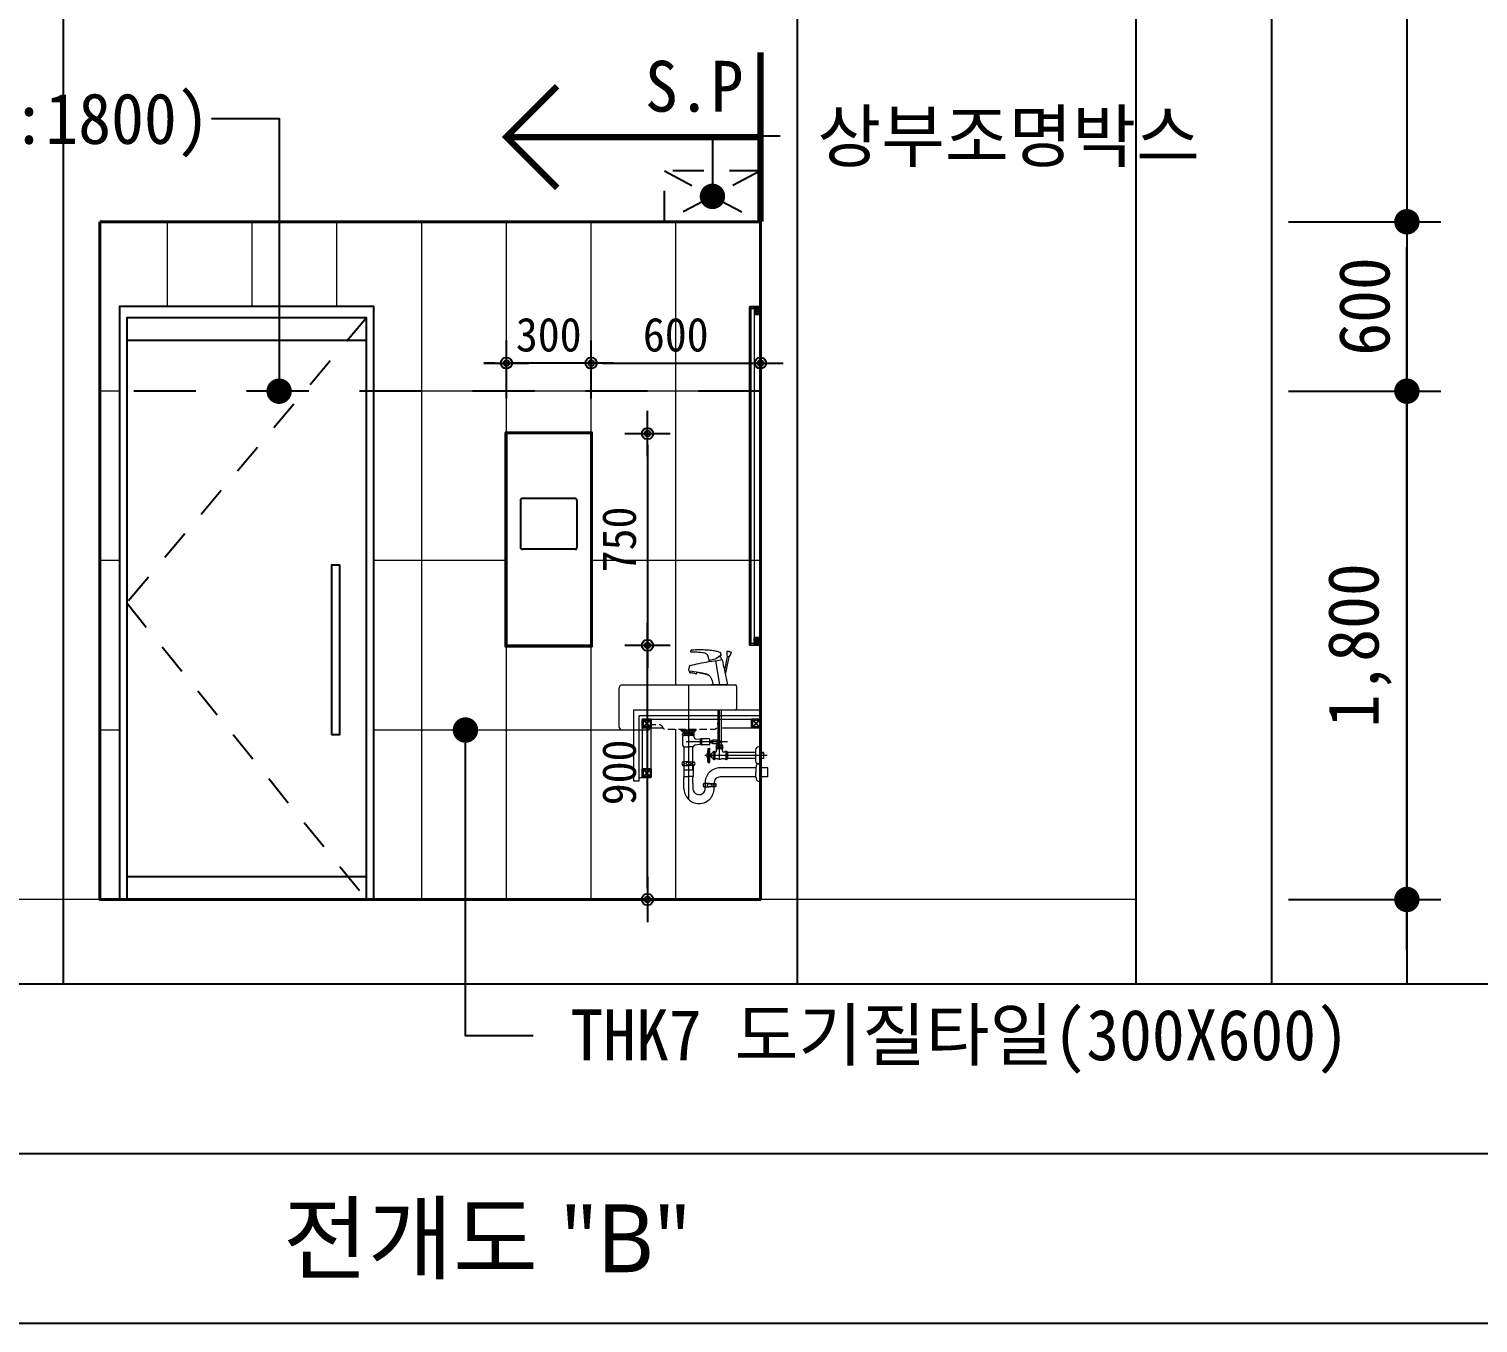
# Model space of a CAD drawing. Header units: millimetres. Extents: x -423835 to -174325, y -1379898 to -1311126.
# Drawn here: x -386566 to -381433, y -1319409 to -1314826 of the extents above; entities that cross this region are included whole.
import ezdxf
from ezdxf.enums import TextEntityAlignment as Align

# ---------------------------------------------------------------- set-up
doc = ezdxf.new("R2010")
doc.units = ezdxf.units.MM
doc.header["$LTSCALE"] = 100
doc.header["$MEASUREMENT"] = 0
doc.header["$PDSIZE"] = -10
for name, pattern in [('CEN', [62, 60, -1, 0, -1]), ('HID', [2, 1.1, -0.9]), ('HIDDEN', [0.375, 0.25, -0.125])]:
    doc.linetypes.add(name, pattern=pattern)
doc.layers.get('0').update_dxf_attribs({"linetype": 'CONTINUOUS'})
doc.layers.get('Defpoints').update_dxf_attribs({"color": 153, "linetype": 'CONTINUOUS'})
for name, color, linetype in [('A-AXIS-DIMS', 7, 'CONTINUOUS'), ('A-DIMS', 7, 'CONTINUOUS'), ('A-MKXS-LEAD', 7, 'CONTINUOUS'), ('AA-AXIS-LINE-1', 1, 'CONTINUOUS'), ('DOOR', 8, 'CONTINUOUS'), ('ELE_3', 4, 'CONTINUOUS'), ('HID', 1, 'HID'), ('IN-F-PAT', 8, 'CONTINUOUS'), ('IN-TEXT-FIN', 3, 'CONTINUOUS'), ('TOIL', 4, 'CONTINUOUS'), ('방수', 7, 'HID')]:
    doc.layers.add(name, color=color, linetype=linetype)
for name, color, linetype, lineweight in [('A-CNTL', 1, 'CEN', 15), ('A-ELEV-LIN1', 2, 'CONTINUOUS', 40), ('A-FLXM-SANI', 6, 'CONTINUOUS', 20), ('A-MKXS-TEXT1', 3, 'CONTINUOUS', 25), ('A-SECT-LIN2', 6, 'CONTINUOUS', 20), ('A-WAXK-PATT', 8, 'CONTINUOUS', 18), ('A-XXXX-FIN2', 6, 'CONTINUOUS', 20), ('A-XXXX-SANI', 8, 'CONTINUOUS', 18), ('A-XXXX-STL', 3, 'CONTINUOUS', 25), ('A-XXXX-SYMB', 7, 'CONTINUOUS', 25), ('A-XXXX-TXT2', 3, 'CONTINUOUS', 25)]:
    doc.layers.add(name, color=color, linetype=linetype, lineweight=lineweight)
doc.styles.add('HY울릉도L', font='')
doc.styles.add('돋움체', font='')
doc.styles.add('맑은 고딕', font='malgun.ttf')
doc.styles.get('HY울릉도L').set_extended_font_data('HYwulM')
doc.styles.get('돋움체').set_extended_font_data('DotumChe')
doc.dimstyles.new('CDIM', dxfattribs={"dimtxt": 3, "dimasz": 1.5, "dimexe": 2, "dimexo": 1, "dimgap": 1, "dimtad": 1, "dimdec": 0, "dimrnd": 0.5, "dimzin": 0, "dimdsep": 32, "dimlunit": 6, "dimtxsty": 'HY울릉도L', "dimblk1": '_CIDOT', "dimblk2": '_CIDOT', "dimsah": 1, "dimcen": 5.5, "dimclrd": 2, "dimclre": 2, "dimclrt": 7, "dimadec": 0, "dimazin": 0, "dimtfac": 1, "dimtdec": 0, "dimtix": 1, "dimtmove": 2, "dimatfit": 1, "dimldrblk": '_CIDOT', "dimfxl": 1, "dimtolj": 1, "dimtzin": 0, "dimlwd": -1, "dimarcsym": 0})
doc.dimstyles.new('SHL-1S', dxfattribs={"dimtxt": 2.5, "dimasz": 1, "dimexe": 2, "dimexo": 3, "dimgap": 1, "dimtad": 1, "dimdec": 0, "dimdsep": 46, "dimlunit": 6, "dimtxsty": '돋움체', "dimblk1": 'DIMDOT', "dimblk2": 'DIMDOT', "dimsah": 1, "dimcen": 2.5, "dimdle": 1.5, "dimclrt": 3, "dimadec": 0, "dimazin": 0, "dimtfac": 1, "dimtdec": 0, "dimtix": 1, "dimtmove": 2, "dimatfit": 3, "dimldrblk": 'DIMDOT', "dimfxl": 2, "dimtvp": 1, "dimtolj": 1, "dimtzin": 0, "dimarcsym": 0})

# ---------------------------------------------------------------- blocks, each defined once
blk = doc.blocks.new('_CIDOT')
at = {"color": 0, "linetype": 'ByBlock'}
blk.add_line((2, 0), (-1, 0), dxfattribs=at)
at = {"color": 0, "linetype": 'ByBlock', "const_width": 0.5}
blk.add_lwpolyline([(-0.25, 0, 1), (0.25, 0, 1)], format="xyb", close=True, dxfattribs=at)
blk = doc.blocks.new('*D16')
at = {"layer": 'A-DIMS', "lineweight": -2, "transparency": 16777216}
for p, q in [((-382105, -1316109.1), (-381565, -1316109.1)), ((-382105, -1317909.1), (-381565, -1317909.1))]:
    blk.add_line(p, q, dxfattribs=at)
at = {"layer": 'A-DIMS', "transparency": 16777216}
blk.add_line((-381685, -1317819.1), (-381685, -1316199.1), dxfattribs=at)
at = {"layer": 'Defpoints', "color": 0, "transparency": 16777216}
for p in [(-382165, -1316109.1), (-381685, -1316109.1), (-382165, -1317909.1)]:
    blk.add_point(p, dxfattribs=at)
at = {"layer": 'A-DIMS', "transparency": 16777216, "xscale": 90, "yscale": 90, "zscale": 90}
for p, rotation in [((-381685, -1316109.1), 90), ((-381685, -1317909.1), 270)]:
    blk.add_blockref('_CIDOT', p, dxfattribs=dict(at, rotation=rotation))
at = {"layer": 'A-DIMS', "color": 3, "transparency": 16777216, "insert": (-381852.1, -1317009.1), "char_height": 180, "attachment_point": 5, "rotation": 90, "style": '돋움체'}
blk.add_mtext('\\A1;1,800', dxfattribs=at)
blk = doc.blocks.new('*D17')
at = {"layer": 'A-DIMS', "lineweight": -2, "transparency": 16777216}
for p, q in [((-382105, -1315509.1), (-381565, -1315509.1)), ((-382105, -1316109.1), (-381565, -1316109.1))]:
    blk.add_line(p, q, dxfattribs=at)
at = {"layer": 'A-DIMS', "transparency": 16777216}
blk.add_line((-381685, -1316019.1), (-381685, -1315599.1), dxfattribs=at)
at = {"layer": 'Defpoints', "color": 0, "transparency": 16777216}
for p in [(-382165, -1315509.1), (-381685, -1315509.1), (-382165, -1316109.1)]:
    blk.add_point(p, dxfattribs=at)
at = {"layer": 'A-DIMS', "transparency": 16777216, "xscale": 90, "yscale": 90, "zscale": 90}
for p, rotation in [((-381685, -1315509.1), 90), ((-381685, -1316109.1), 270)]:
    blk.add_blockref('_CIDOT', p, dxfattribs=dict(at, rotation=rotation))
at = {"layer": 'A-DIMS', "color": 3, "transparency": 16777216, "insert": (-381835.1, -1315809.1), "char_height": 180, "attachment_point": 5, "rotation": 90, "style": '돋움체'}
blk.add_mtext('\\A1;600', dxfattribs=at)
blk = doc.blocks.new('화장실door')
at = {"layer": 'DOOR'}
blk.add_lwpolyline([(750, 584.2), (780, 584.2), (780, 1184.2), (750, 1184.2)], close=True, dxfattribs=at)
at = {"layer": 'HID'}
blk.add_lwpolyline([(875, 2060), (25, 1050), (875, 0)], dxfattribs=at)
at = {"layer": 'TOIL'}
for points in [[(900, 0), (900, 2100), (0, 2100), (0, 0)], [(875, 0), (875, 2060), (25, 2060), (25, 0)], [(875, 1980), (25, 1980)], [(875, 80), (25, 80)]]:
    blk.add_lwpolyline(points, dxfattribs=at)
blk = doc.blocks.new('세면대(측면)')
at = {"layer": 'A-CNTL'}
for p, q in [((-255, 760), (-255, 352.8)), ((-145, 495.3), (-145, 670)), ((-195, 558.5, -2.9), (-263.5, 558.5, -2.9)), ((-116.6, 558.5, -2.9), (-195, 558.5, -2.9)), ((23.5, 510), (-196.9, 510))]:
    blk.add_line(p, q, dxfattribs=at)
at = {"layer": 'A-FLXM-SANI'}
for p, q in [((-116, 878.6), (-119, 877.7)), ((-102.8, 874.3), (-119, 877.7)), ((-116, 878.6), (-115.9, 878.6)), ((-105.2, 876.3), (-102.8, 874.3)), ((-105.2, 876.3), (-105.2, 876.3)), ((-159.4, 850.8), (-182.9, 846.6)), ((-139.3, 864.8), (-159.4, 850.8)), ((-143.4, 760), (-158.5, 845.8)), ((-142, 859.8), (-148, 858.8)), ((-141.8, 848.7), (-136.4, 849.7)), ((-140.2, 870), (-139.8, 868)), ((-117.3, 860.5), (-127.6, 811.8)), ((-111.4, 859.2), (-124.6, 797.1)), ((-110.7, 859.4), (-117.8, 860.9)), ((-117.4, 860.5), (-116.3, 860.3)), ((-112.4, 859.4), (-116.3, 860.3)), ((-112.4, 859.4), (-111.2, 859.2)), ((-249.8, 808.6), (-250.7, 803.7)), ((-227, 799.5), (-250.7, 803.7)), ((-249.8, 802.9), (-250.7, 803.7)), ((-226.2, 804.4), (-249.8, 808.6)), ((-249.8, 802.9), (-248, 802.6)), ((-229.8, 799.4), (-248, 802.6)), ((-230.3, 799.3), (-247.7, 802.4)), ((-229.8, 799.4), (-228.1, 799.1)), ((-228.1, 799.1), (-227, 799.5)), ((-226.2, 804.4), (-227, 799.5)), ((-225.7, 804.3), (-226.2, 804.4)), ((-127.6, 811.8), (-117, 760)), ((-500, 610), (-500, 750)), ((-490, 760), (-90, 760)), ((-114.6, 760), (-175.3, 760)), ((-85, 755), (-85, 675)), ((-151.3, 670), (-151.3, 546)), ((-138.6, 670), (-138.6, 546)), ((-400, 600), (-490, 600)), ((-277.4, 603.5, -2.9), (-282.5, 600.4, -2.9)), ((-282.5, 600.4, -2.9), (-255, 600.4, -2.9)), ((-282.5, 599.4, -2.9), (-282.5, 600.4, -2.9)), ((-272.5, 599.4, -2.9), (-282.5, 599.4, -2.9)), ((-280.7, 599.4, -2.9), (-280.7, 598.1, -2.9)), ((-280.2, 597.6, -2.9), (-275.2, 597.6, -2.9)), ((-275.7, 582, -2.9), (-275.7, 586.1, -2.9)), ((-275.2, 597.6, -2.9), (-255, 597.6, -2.9)), ((-275.2, 597.6, -2.9), (-275.2, 591.5, -2.9)), ((-274.2, 590.9, -2.9), (-275.2, 591.5, -2.9)), ((-275, 546.9, -2.9), (-275, 579.5, -2.9)), ((-274.2, 590.9, -2.9), (-272.8, 590.9, -2.9)), ((-255, 580.5, -2.9), (-274, 580.5, -2.9)), ((-272.8, 590.9, -2.9), (-255, 590.9, -2.9)), ((-237.5, 599.4, -2.9), (-272.5, 599.4, -2.9)), ((-272.5, 587.5, -2.9), (-272.5, 590.9, -2.9)), ((-272.4, 587.5, -2.9), (-255.2, 587.5, -2.9)), ((-269, 586.1, -2.9), (-269, 582, -2.9)), ((-269, 586.1, -2.9), (-261.6, 586.1, -2.9)), ((-269, 582, -2.9), (-261.6, 582, -2.9)), ((-268.4, 591.5, -2.9), (-268.4, 597.6, -2.9)), ((-268.4, 591.5, -2.9), (-261, 591.5, -2.9)), ((-261.6, 586.1, -2.9), (-261.6, 582, -2.9)), ((-261, 591.5, -2.9), (-261, 597.6, -2.9)), ((-227.5, 600.4, -2.9), (-255, 600.4, -2.9)), ((-234.8, 597.6, -2.9), (-255, 597.6, -2.9)), ((-237.2, 590.9, -2.9), (-255, 590.9, -2.9)), ((-237.6, 580.5, -2.9), (-255, 580.5, -2.9)), ((-237.6, 587.5, -2.9), (-254.8, 587.5, -2.9)), ((-249, 591.5, -2.9), (-249, 597.6, -2.9)), ((-241.6, 591.5, -2.9), (-249, 591.5, -2.9)), ((-241, 586.1, -2.9), (-248.4, 586.1, -2.9)), ((-248.4, 586.1, -2.9), (-248.4, 582, -2.9)), ((-241, 582, -2.9), (-248.4, 582, -2.9)), ((-241.6, 591.5, -2.9), (-241.6, 597.6, -2.9)), ((-241, 586.1, -2.9), (-241, 582, -2.9)), ((-238.2, 580.5, -2.9), (-237.6, 580.5, -2.9)), ((-237.6, 580.5, -2.9), (-237.2, 580.5, -2.9)), ((-237.5, 599.4, -2.9), (-227.5, 599.4, -2.9)), ((-237.5, 587.5, -2.9), (-237.5, 590.9, -2.9)), ((-236, 580.5, -2.9), (-237.5, 580.5, -2.9)), ((-235.8, 590.9, -2.9), (-237.2, 590.9, -2.9)), ((-235.8, 590.9, -2.9), (-234.8, 591.5, -2.9)), ((-235, 574.2, -2.9), (-235, 579.5, -2.9)), ((-229.8, 597.6, -2.9), (-234.8, 597.6, -2.9)), ((-234.8, 597.6, -2.9), (-234.8, 591.5, -2.9)), ((-234.3, 582, -2.9), (-234.3, 586.1, -2.9)), ((-232.5, 603.4, -2.9), (-227.5, 600.4, -2.9)), ((-230.5, 569.2, -2.9), (-214.5, 567.5, -2.9)), ((-229.3, 599.4, -2.9), (-229.3, 598.1, -2.9)), ((-227.5, 599.4, -2.9), (-227.5, 600.4, -2.9)), ((-212.5, 567.7, -2.9), (-207.4, 567.7, -2.9)), ((-212.3, 549.3, -2.9), (-212.3, 567.8, -2.9)), ((-211, 568.5, -2.9), (-211, 567.7, -2.9)), ((-207.3, 568.5, -2.9), (-211, 568.5, -2.9)), ((-207.4, 567.7, -2.9), (-207.4, 568.7, -2.9)), ((-207.4, 548.3, -2.9), (-207.4, 567.7, -2.9)), ((-206.6, 569.5, -2.9), (-181.4, 569.5, -2.9)), ((-179.9, 568, -2.9), (-179.9, 562.3, -2.9)), ((-273, 540.5, -2.9), (-255, 540.5, -2.9)), ((-270.9, 540.5, -2.9), (-270.9, 459.5, -2.9)), ((-237, 540.5, -2.9), (-255, 540.5, -2.9)), ((-239.1, 459.5, -2.9), (-239.1, 540.5, -2.9)), ((-231.1, 547.8, -2.9), (-214.5, 549.6, -2.9)), ((-212.3, 549.3, -2.9), (-207.4, 549.3, -2.9)), ((-211, 548.5, -2.9), (-211, 549.3, -2.9)), ((-207.3, 548.5, -2.9), (-211, 548.5, -2.9)), ((-181.4, 547.5, -2.9), (-206.6, 547.5, -2.9)), ((-185.9, 534), (-185.9, 510)), ((-185.3, 534.5), (-184.5, 534.5)), ((-184.5, 534.5), (-184, 535)), ((-184.5, 534.5), (-184.5, 510)), ((-184, 535), (-184, 510)), ((-184, 535), (-180.8, 535)), ((-184, 534.6), (-180.5, 534.6)), ((-184, 533.6), (-180.5, 533.6)), ((-184, 532.6), (-180.5, 532.6)), ((-184, 531.6), (-180.5, 531.6)), ((-184, 530.6), (-180.5, 530.6)), ((-184, 529.6), (-180.5, 529.6)), ((-184, 528.6), (-180.5, 528.6)), ((-184, 527.6), (-180.5, 527.6)), ((-184, 526.6), (-180.5, 526.6)), ((-184, 525.6), (-180.5, 525.6)), ((-184, 524.6), (-180.5, 524.6)), ((-184, 523.6), (-180.5, 523.6)), ((-184, 522.6), (-180.5, 522.6)), ((-184, 521.6), (-180.5, 521.6)), ((-184, 520.6), (-180.5, 520.6)), ((-184, 519.6), (-180.5, 519.6)), ((-184, 518.6), (-180.5, 518.6)), ((-184, 517.6), (-180.5, 517.6)), ((-184, 516.6), (-180.5, 516.6)), ((-184, 515.6), (-180.5, 515.6)), ((-184, 514.6), (-180.5, 514.6)), ((-184, 513.6), (-180.5, 513.6)), ((-180.5, 535.5), (-179, 535.5)), ((-180.5, 535.3), (-180.5, 535.5)), ((-180.5, 535.3), (-180.5, 510)), ((-179.9, 562.3, -2.9), (-179.9, 549, -2.9)), ((-168.7, 561, -2.9), (-179.9, 561, -2.9)), ((-179.9, 556, -2.9), (-168.7, 556, -2.9)), ((-179, 534.5), (-179, 535.5)), ((-179, 510), (-179, 534.5)), ((-173.9, 514.8), (-179, 514.8)), ((-173.9, 515.8), (-173.9, 514.8)), ((-173.9, 514.8), (-173.9, 505.3)), ((-168.7, 561, -2.9), (-173.3, 561, -2.9)), ((-173.3, 556, -2.9), (-168.7, 556, -2.9)), ((-169, 521.4), (-169.6, 520.4)), ((-157.7, 564.3, -2.9), (-168.8, 564.3, -2.9)), ((-168.8, 552.8, -2.9), (-157.5, 552.8, -2.9)), ((-160.9, 522), (-160.9, 522.8)), ((-160.9, 498), (-160.9, 522)), ((-160, 522), (-160.9, 522)), ((-160, 521.3), (-160.9, 521.3)), ((-160, 521.3), (-158.7, 522.2)), ((-160, 521.3), (-160, 522)), ((-154.4, 564.3, -2.9), (-157.7, 564.3, -2.9)), ((-157.5, 552.8, -2.9), (-154.4, 552.8, -2.9)), ((-138.6, 546), (-155.5, 546)), ((-155.5, 526.5), (-155.5, 534)), ((-134.5, 534), (-155.5, 534)), ((-154.2, 530), (-155.5, 530)), ((-154.2, 530), (-155.5, 527.9)), ((-137.1, 561, -2.9), (-154.5, 561, -2.9)), ((-154.5, 556, -2.9), (-137.1, 556, -2.9)), ((-154.2, 530), (-154.2, 534)), ((-134.5, 546), (-138.6, 546)), ((-136.6, 560.5, -2.9), (-137.1, 561, -2.9)), ((-137.1, 556, -2.9), (-136.6, 556.5, -2.9)), ((-136.6, 556.5, -2.9), (-136.6, 560.5, -2.9)), ((-135.7, 530), (-135.7, 534)), ((-134.5, 530), (-135.7, 530)), ((-135.7, 530), (-134.5, 527.9)), ((-134.5, 526.1), (-134.5, 534)), ((-117, 519.3), (-117, 522)), ((-17, 520.3), (-117, 520.3)), ((-117, 519.3), (-117, 500.8)), ((-17, 529), (-17, 491)), ((0, 540), (-6, 540)), ((0, 480), (0, 540)), ((11, 520.3), (0, 520.3)), ((0, 519.7), (0, 500.4)), ((1.5, 519.3), (0.5, 520.3)), ((1.5, 499.8), (1.5, 520.3)), ((1.5, 519.3), (12, 519.3)), ((12, 519.3), (11, 520.3)), ((11.9, 500.8), (11.9, 519.3)), ((-271.2, 487), (-275.5, 487)), ((-271.2, 487), (-275.5, 487)), ((-275.1, 475), (-275.5, 475)), ((-275.1, 475), (-255, 475)), ((-271.8, 475), (-271.8, 435.2)), ((-255, 487), (-271.2, 487)), ((-255, 487), (-271.2, 487)), ((-255, 487), (-238.7, 487)), ((-255, 487), (-238.7, 487)), ((-234.8, 475), (-255, 475)), ((-238.7, 487), (-234.5, 487)), ((-238.7, 487), (-234.5, 487)), ((-238.2, 475), (-238.2, 435.2)), ((-234.8, 475), (-234.5, 475)), ((-185.9, 486), (-185.9, 510)), ((-185.3, 485.5), (-184.5, 485.5)), ((-184.5, 485.5), (-184.5, 510)), ((-184.5, 485.5), (-184, 485)), ((-184, 512.6), (-180.5, 512.6)), ((-184, 511.6), (-180.5, 511.6)), ((-184, 510.6), (-180.5, 510.6)), ((-184, 485), (-184, 510)), ((-184, 509.5), (-180.5, 509.5)), ((-184, 508.5), (-180.5, 508.5)), ((-184, 507.5), (-180.5, 507.5)), ((-184, 506.5), (-180.5, 506.5)), ((-184, 505.5), (-180.5, 505.5)), ((-184, 504.5), (-180.5, 504.5)), ((-184, 503.5), (-180.5, 503.5)), ((-184, 502.5), (-180.5, 502.5)), ((-184, 501.5), (-180.5, 501.5)), ((-184, 500.5), (-180.5, 500.5)), ((-184, 499.5), (-180.5, 499.5)), ((-184, 498.5), (-180.5, 498.5)), ((-184, 497.5), (-180.5, 497.5)), ((-184, 496.5), (-180.5, 496.5)), ((-184, 495.5), (-180.5, 495.5)), ((-184, 494.5), (-180.5, 494.5)), ((-184, 493.5), (-180.5, 493.5)), ((-184, 492.5), (-180.5, 492.5)), ((-184, 491.5), (-180.5, 491.5)), ((-184, 490.5), (-180.5, 490.5)), ((-184, 489.5), (-180.5, 489.5)), ((-184, 488.5), (-180.5, 488.5)), ((-184, 487.5), (-180.5, 487.5)), ((-184, 486.5), (-180.5, 486.5)), ((-184, 485.5), (-180.5, 485.5)), ((-184, 485), (-180.8, 485)), ((-180.5, 484.7), (-180.5, 510)), ((-180.5, 484.5), (-180.5, 484.7)), ((-180.5, 484.5), (-179, 484.5)), ((-179, 484.5), (-179, 510)), ((-173.9, 505.3), (-179, 505.3)), ((-173.9, 504.3), (-173.9, 505.3)), ((-169, 498.7), (-169.6, 499.7)), ((-160, 498.8), (-160.9, 498.8)), ((-160.9, 497.3), (-160.9, 498)), ((-157.3, 498), (-160.9, 498)), ((-160, 498), (-160, 498.8)), ((-160, 498.8), (-158.7, 498)), ((-16, 465.9), (-142.6, 465.9)), ((-117, 498), (-117, 500.8)), ((-17, 499.8), (-117, 499.8)), ((-117, 499.8), (-117, 499.6)), ((-117, 498), (-117, 499.6)), ((-16, 467.4), (-16, 450)), ((-6, 480), (0, 480)), ((11, 499.8), (0, 499.8)), ((26.1, 465.9), (0, 465.9)), ((0.5, 499.8), (1.5, 500.8)), ((1.5, 500.8), (12, 500.8)), ((11, 499.8), (12, 500.8)), ((26.1, 434.1), (26.1, 465.9)), ((-271.8, 435.2), (-255, 435.2)), ((-270.9, 459.5, -2.9), (-239.1, 459.5, -2.9)), ((-270.9, 393), (-270.9, 433.6)), ((-238.2, 435.2), (-255, 435.2)), ((-239.1, 410.4), (-239.1, 433.6)), ((-196.3, 410.7), (-200.6, 410.7)), ((-180.1, 410.7), (-196.3, 410.7)), ((-180.1, 410.7), (-180, 410.7)), ((-179.9, 410.7), (-180, 410.7)), ((-179.9, 410.7), (-163.7, 410.7)), ((-163.7, 410.7), (-159.4, 410.7)), ((-16, 434.1), (-142.7, 434.1)), ((-16, 432.6), (-16, 450)), ((26.1, 434.1), (0, 434.1)), ((-239.1, 410.4), (-239.1, 393)), ((-200.2, 398.7), (-180.1, 398.7)), ((-196.8, 398.7), (-196.8, 398)), ((-195.9, 393), (-195.9, 396.4)), ((-159.8, 398.7), (-179.9, 398.7)), ((-164.1, 393), (-164.1, 398.7))]:
    blk.add_line(p, q, dxfattribs=at)
at = {"layer": 'A-FLXM-SANI', "elevation": -2.9}
for points in [[(-170.1, 561, -0.044238), (-169.9, 561.3, -0.189273), (-169.4, 561.5, -0.189273), (-169, 561.3, -0.101059), (-168.5, 560.6, -0.059302), (-168.2, 559.7, -0.045722), (-168.1, 558.5, -0.045722)], [(-168.1, 558.5, -0.045722), (-168.2, 557.3, -0.059302), (-168.5, 556.4, -0.101059), (-169, 555.8, -0.189273), (-169.4, 555.6, -0.189273), (-169.9, 555.8, -0.044238), (-170.1, 556, -0.059302)], [(-153.1, 561, 0.044238), (-153.3, 561.3, 0.189273), (-153.8, 561.5, 0.189273), (-154.2, 561.3, 0.101059), (-154.7, 560.6, 0.059302), (-155, 559.7, 0.045722), (-155.1, 558.5, 0.045722)], [(-155.1, 558.5, 0.045722), (-155, 557.3, 0.059302), (-154.7, 556.5, 0.101059), (-154.2, 555.8, 0.189273), (-153.8, 555.6, 0.189273), (-153.3, 555.8, 0.044238), (-153.1, 556, 0.059302)]]:
    blk.add_lwpolyline(points, format="xyb", dxfattribs=at)
at = {"layer": 'A-FLXM-SANI'}
for points in [[(-269.2, 481, 0.155217), (-269.8, 482.9, 0.106747), (-271.8, 484.7, 0.073043), (-274.6, 485.9, 0.028511), (-276.3, 486.2, 0.059523)], [(-276.3, 475.8, 0.028511), (-274.6, 476.1, 0.073043), (-271.8, 477.3, 0.106747), (-269.8, 479.1, 0.155217), (-269.2, 481, 0.155217)], [(-263.3, 482.7, 0.32729), (-263.3, 479.3, 0.106373), (-261.3, 477.5, 0.071219), (-258.6, 476.4, 0.057537), (-255, 476, 0.057537)], [(-255, 486, 0.057537), (-258.6, 485.6, 0.071219), (-261.3, 484.5, 0.106373), (-263.3, 482.7, 0.159483)], [(-255, 486, 0.057537), (-258.6, 485.6, 0.071219), (-261.3, 484.5, 0.106373), (-263.3, 482.7, 0.159483)], [(-255, 486, -0.057537), (-251.4, 485.6, -0.071219), (-248.7, 484.5, -0.106373), (-246.7, 482.7, -0.159483)], [(-255, 486, -0.057537), (-251.4, 485.6, -0.071219), (-248.7, 484.5, -0.106373), (-246.7, 482.7, -0.159483)], [(-246.7, 482.7, -0.32729), (-246.7, 479.3, -0.106373), (-248.7, 477.5, -0.071219), (-251.4, 476.4, -0.057537), (-255, 476, -0.057537)], [(-240.8, 481, -0.155217), (-240.2, 482.9, -0.106747), (-238.2, 484.7, -0.073043), (-235.4, 485.9, -0.028511), (-233.7, 486.2, -0.059523)], [(-233.7, 475.8, -0.028511), (-235.4, 476.1, -0.073043), (-238.2, 477.3, -0.106747), (-240.2, 479.1, -0.155217), (-240.8, 481, -0.155217)], [(-194.3, 404.7, 0.155217), (-194.9, 406.6, 0.106747), (-196.9, 408.4, 0.073043), (-199.7, 409.6, 0.028511), (-201.4, 409.9, 0.059523)], [(-201.4, 399.5, 0.028511), (-199.7, 399.8, 0.073043), (-196.9, 401, 0.106747), (-194.9, 402.8, 0.155217), (-194.3, 404.7, 0.155217)], [(-188.4, 406.4, 0.32729), (-188.4, 403, 0.106373), (-186.3, 401.2, 0.071219), (-183.6, 400.1, 0.057537), (-180.1, 399.7, 0.057537)], [(-180, 409.7, 0.05879), (-183.6, 409.3, 0.071219), (-186.3, 408.2, 0.106373), (-188.4, 406.4, 0.159483)], [(-180, 409.7, -0.05879), (-176.4, 409.3, -0.071219), (-173.7, 408.2, -0.106373), (-171.6, 406.4, -0.159483)], [(-171.6, 406.4, -0.32729), (-171.6, 403, -0.106373), (-173.7, 401.2, -0.071219), (-176.4, 400.1, -0.057537), (-179.9, 399.7, -0.057537)], [(-165.7, 404.7, -0.155217), (-165.1, 406.6, -0.106747), (-163.1, 408.4, -0.073043), (-160.3, 409.6, -0.028511), (-158.6, 409.9, -0.059523)], [(-158.6, 399.5, -0.028511), (-160.3, 399.8, -0.073043), (-163.1, 401, -0.106747), (-165.1, 402.8, -0.155217), (-165.7, 404.7, -0.155217)]]:
    blk.add_lwpolyline(points, format="xyb", dxfattribs=at)
for centre, radius, start, end in [((-246.4, 878.4), 1.5, 154.2972, 270.8052), ((-244.8, 881.4), 1.5, 93.6966, 151.3141), ((-142.4, 872.8), 1.5, 12.9441, 66.1922), ((-49.1, 874.1), 70, 177.0153, 190.8327), ((-120.9, 828.8), 50, 71.7204, 84.2796), ((-168.2, 899.4), 70, 325.1673, 338.9847), ((-248.7, 827.1), 2, 103.7822, 164.229), ((-145.3, 844.5), 35, 175.6305, 182.5585), ((-142, 859.3), 0.5, 34.0977, 100), ((-170.5, 840), 35, 15.8809, 34.0977), ((-137.5, 848), 2, 12.5419, 57.7542), ((-117.3, 861), 0.5, 190.8327, 258), ((-111.1, 859.7), 0.5, 258, 325.1673), ((-252.2, 811), 2, 167.6446, 258.9831), ((-247.6, 802.9), 0.5, 206.8699, 260), ((-230.2, 799.8), 0.5, 260, 313.1301), ((-490, 750), 10, 90, 180), ((-90, 755), 5, 0, 90), ((-90, 675), 5, 270, 0), ((-490, 610), 10, 180, 270), ((-400, 610), 10, 270, 0), ((-280.2, 598.1, -2.9), 0.5, 180, 270), ((-272.4, 582.8, -2.9), 4.7, 43.9409, 136.0591), ((-272.4, 585.2, -2.9), 4.7, 223.9409, 316.0591), ((-271.8, 601.1, -2.9), 10.2, 250.5679, 289.4321), ((-274, 579.5, -2.9), 1, 90, 180), ((-255.5, 573.9, -2.9), 13.6, 89.0643, 116.6472), ((-255.5, 594.1, -2.9), 13.6, 243.3528, 270.9357), ((-255.2, 620.4, -2.9), 29.5, 258.5956, 270.3737), ((-254.8, 620.4, -2.9), 29.5, 269.6263, 281.4044), ((-254.5, 573.9, -2.9), 13.6, 63.3528, 90.9357), ((-254.5, 594.1, -2.9), 13.6, 269.0643, 296.6472), ((-238.2, 601.1, -2.9), 10.2, 250.5679, 289.4321), ((-237.6, 582.8, -2.9), 4.7, 43.9409, 136.0591), ((-237.6, 585.2, -2.9), 4.7, 223.9409, 316.0591), ((-236, 579.5, -2.9), 1, 0, 90), ((-230, 574.2, -2.9), 5, 180, 263.8845), ((-229.8, 598.1, -2.9), 0.5, 270, 0), ((-214.1, 572.5, -2.9), 5, 265.3322, 308.1927), ((-206.6, 568.7, -2.9), 0.8, 90, 180), ((-181.4, 568, -2.9), 1.5, 0, 90), ((-262, 547.5, -2.9), 13, 182.42, 212.3), ((-248, 547.5, -2.9), 13, 327.7, 345.0405), ((-230.6, 542.8, -2.9), 5, 96.1155, 165.0405), ((-214.1, 544.6, -2.9), 5, 51.8073, 94.6678), ((-206.6, 548.3, -2.9), 0.8, 180, 270), ((-176.7, 510), 14, 141.7859, 179.7527), ((-43, 510), 145, 178.0569, 189.4934), ((-43, 510), 145, 170.5066, 178.0569), ((-185.3, 533.8), 0.7, 90, 170.5066), ((-181.4, 549, -2.9), 1.5, 270, 0), ((-180.8, 535.3), 0.3, 270, 0), ((-181.7, 527.4), 14, 303.8098, 330), ((-168.8, 559.3, -2.9), 5, 90.0143, 159.527), ((-168.8, 557.8, -2.9), 5, 200.5016, 270.0143), ((-164.4, 518.7), 5.36, 49.5694, 150), ((-160, 526.5), 4.5, 270, 0), ((-147.5, 540), 10, 143.1301, 216.8699), ((-154.4, 559.3, -2.9), 5, 20.5016, 90.0143), ((-154.4, 557.8, -2.9), 5, 270.0143, 339.527), ((-142.5, 540), 10, 323.1301, 36.8699), ((-130.5, 526.1), 4, 180, 277.7117), ((-133.3, 546.8), 24.8, 277.7117, 290.9661), ((-121.9, 517), 7, 45.4871, 110.9661), ((-6, 529), 11, 90, 180), ((-270.2, 481), 8, 131.4096, 228.5904), ((-239.7, 481), 8, 311.4096, 48.5904), ((-142.8, 412.5), 53.4, 89.8599, 181.9326), ((-176.7, 510.1), 14, 180.2473, 218.2141), ((-185.3, 486.2), 0.7, 189.4934, 270), ((-180.8, 484.7), 0.3, 0, 90), ((-181.7, 492.7), 14, 30, 56.1902), ((-164.4, 501.4), 5.36, 210, 310.4306), ((-157.3, 460), 38, 80.6952, 90), ((-145, 535), 38, 260.6952, 280.7373), ((-133.3, 473.3), 24.8, 69.0339, 100.7373), ((-121.9, 503), 7, 249.0339, 314.5), ((-6, 491), 11, 180, 270), ((4, 466.5), 20, 146.2077, 177.4359), ((4, 466.5), 20, 168.2007, 177.4359), ((-4.7, 471.6), 10, 111.1927, 142.8035), ((1.5, 452.5), 30, 92.866, 109.0071), ((-270.8, 435.2), 1, 180, 238.7026), ((-271.8, 433.6), 0.925, 0, 58.7026), ((-238.2, 433.6), 0.925, 121.2974, 180), ((-239.2, 435.2), 1, 301.2974, 0), ((-195.3, 404.7), 8, 131.4096, 228.5904), ((-142.8, 412.5), 21.6, 89.7966, 184.7747), ((-164.7, 404.7), 8, 311.4096, 48.5904), ((4, 433.5), 20, 182.5641, 213.7923), ((-4.7, 428.4), 10, 217.1965, 248.8073), ((1.5, 447.5), 30, 250.9929, 267.134), ((-217.5, 393), 53.4, 180, 314.9403), ((-217.5, 393), 21.6, 180, 320.796), ((-217.5, 393), 21.6, 320.796, 0), ((-212.8, 387.4), 19.2, 28.0637, 33.4561), ((-217.5, 393), 53.4, 314.9403, 0)]:
    blk.add_arc(centre, radius, start, end, dxfattribs=at)
for centre, major_axis, ratio, start_param, end_param in [((-164.7, 523.6), (0, 5.4), 0.478204, 1.649187, 4.692658), ((-157.8, 540.3), (-5.23, 0), 0.866391, 1.800504, 4.443058), ((-132.3, 540.3), (5.23, 0), 0.866391, 1.824119, 4.49897), ((-120.6, 522.5), (0, 5.22), 0.46009, 1.292018, 4.793095), ((-164.7, 496.7), (0, 5.4), 0.478204, 4.6817, 7.825213), ((-120.6, 497.6), (0, 5.22), 0.46009, 4.613779, 8.15122)]:
    blk.add_ellipse(centre, major_axis=major_axis, ratio=ratio, start_param=start_param, end_param=end_param, dxfattribs=at)
for centre, major_axis, ratio in [((-164.7, 510), (0, -5.4), 0.478204), ((-145, 540.3), (5.23, 0), 0.866391), ((-120.6, 510), (0, -5.22), 0.46009)]:
    blk.add_ellipse(centre, major_axis=major_axis, ratio=ratio, dxfattribs=at)
for points in [[(-246.2, 882.2), (-247.7, 879.1)], [(-246.4, 876.9), (-241.3, 877), (-223.9, 876.5), (-206.6, 874.8), (-198.7, 873.4)], [(-141.8, 874.2), (-151.9, 877.6), (-167.4, 880.7), (-186.2, 882.7), (-206.7, 883.7), (-227.3, 883.7), (-244.9, 882.9)], [(-198.7, 873.4), (-196.6, 872.9), (-194.5, 872), (-192.7, 870.9), (-190.9, 869.5), (-189.4, 867.9), (-188.1, 866.2), (-187.1, 864.2), (-186.4, 862.2)], [(-140.2, 870), (-140.5, 871.6), (-140.9, 873.2)], [(-249.2, 829.1), (-184.3, 842.6)], [(-186.4, 862.2), (-185.6, 859.3), (-184.1, 853.1), (-182.9, 846.8), (-182.9, 846.6)], [(-184.3, 842.6), (-184, 842.6), (-183.2, 842.7), (-181.9, 842.8), (-141.8, 848.7)], [(-139.4, 865.1), (-139.6, 865.8), (-139.7, 866.6), (-139.8, 867.2), (-139.8, 867.6), (-139.8, 867.9), (-139.8, 868)], [(-250.3, 808.6), (-250.1, 808.6), (-249.8, 808.6)], [(-215.3, 802.7), (-224, 804.1), (-225.7, 804.3)], [(-215.3, 802.7), (-209.2, 801.7), (-203.2, 800.6), (-198.1, 799.6)], [(-198.1, 799.6), (-201.9, 800.4), (-205.9, 801.2), (-210.4, 801.9), (-215.3, 802.7)], [(-198.1, 799.6), (-193, 798.3), (-188.2, 796.7), (-184.1, 794.7), (-181.7, 793)], [(-181.7, 793), (-183.2, 794.1), (-185.6, 795.5), (-188.1, 796.6), (-190.6, 797.5), (-193.2, 798.3), (-195.6, 799), (-198.1, 799.6)], [(-181.7, 793), (-181, 792.4)], [(-181, 792.4), (-181.7, 793)], [(-181, 792.4), (-178.1, 789.2), (-175.7, 785.4), (-173.8, 781.4), (-172.2, 777.3), (-170.9, 773.1), (-169.8, 768.9), (-168.8, 764.7), (-167.9, 760.5)]]:
    blk.add_spline(points, degree=3, dxfattribs=at)
for points in [[(-254.2, 811.5), (-253, 816.9), (-251.8, 822.3), (-250.6, 827.7)], [(-139.3, 864.8), (-139.4, 864.9), (-139.4, 865), (-139.4, 865.1)], [(-135.6, 848.4), (-132.9, 836.2), (-130.3, 824), (-127.6, 811.8)]]:
    blk.add_open_spline(points, degree=3, dxfattribs=at)
blk.add_open_spline([(-252.6, 809.1), (-252.2, 809), (-251.5, 808.8), (-250.7, 808.7), (-250.3, 808.6)], degree=3, knots=[0.173317, 0.173317, 0.173317, 0.173317, 1.25795, 2.514058, 2.514058, 2.514058, 2.514058], dxfattribs=at)
at = {"layer": 'A-FLXM-SANI', "linetype": 'HIDDEN'}
blk.add_rational_spline([(-390, 609.9), (-390, 619.9), (-380, 619.9), (-369.4, 619.9), (-358.8, 619.9), (-353.2, 619.9), (-350.2, 615), (-348.3, 611.7), (-346.3, 608.4), (-343.4, 603.6), (-337.7, 603.6), (-322.8, 603.6), (-308, 603.6), (-235.4, 603.5, -2.4), (-162.8, 603.3, -4.8), (-154.5, 603.3, -4.8), (-153, 611.5, -4.1), (-148.5, 636.5, -1.9), (-143.9, 661.4, 0.3)], [1, 0.707106781187, 1, 1, 1, 0.870240175699, 1, 1, 1, 0.870240175699, 1, 1, 1, 1, 1, 0.767602996901, 1, 1, 1], degree=2, knots=[0, 0, 0, 1.570796, 1.570796, 2.570796, 2.570796, 3.60101, 3.60101, 4.60101, 4.60101, 5.631223, 5.631223, 6.631223, 6.631223, 7.631223, 7.631223, 9.02263, 9.02263, 10.02263, 10.02263, 10.02263], dxfattribs=at)
at = {"layer": 'A-SECT-LIN2'}
for p, q in [((0, 650), (-430, 650)), ((-418, 432.5), (-418, 638)), ((-418, 638), (0, 638)), ((-430, 432.5), (-418, 432.5))]:
    blk.add_line(p, q, dxfattribs=at)
blk.add_lwpolyline([(0, 670), (-450, 670), (-450, 420), (-430, 420), (-430, 650)], dxfattribs=at)
at = {"layer": 'A-XXXX-SANI'}
for p, q in [((-388, 638), (-388, 432.5)), ((-388, 608), (-346, 608)), ((-138.6, 608), (0, 608))]:
    blk.add_line(p, q, dxfattribs=at)
at = {"layer": 'A-XXXX-STL'}
for points in [[(-388, 608), (-418, 608), (-418, 638), (-388, 638)], [(-390, 610), (-416, 610), (-416, 636), (-390, 636)], [(0, 608), (-30, 608), (-30, 638), (0, 638)], [(-2, 610), (-28, 610), (-28, 636), (-2, 636)], [(-388, 432.5), (-418, 432.5), (-418, 462.5), (-388, 462.5)], [(-390, 434.5), (-416, 434.5), (-416, 460.5), (-390, 460.5)]]:
    blk.add_lwpolyline(points, close=True, dxfattribs=at)
at = {"layer": 'A-XXXX-SYMB', "color": 1, "linetype": 'CEN'}
for p, q in [((-416, 636), (-390, 610)), ((-390, 636), (-416, 610)), ((-2, 636), (-28, 610)), ((-2, 610), (-28, 636)), ((-416, 460.5), (-390, 434.5)), ((-390, 460.5), (-416, 434.5))]:
    blk.add_line(p, q, dxfattribs=at)
blk = doc.blocks.new('거울(측면)')
at = {"layer": 'A-SECT-LIN2'}
for p, q in [((-39.3, 2100, 0), (-39.3, 2090, 0)), ((-0.3, 2100, 0), (-39.3, 2100, 0)), ((-39.3, 910, 0), (-39.3, 2090, 0)), ((-34.3, 2090, 0), (-39.3, 2090, 0)), ((-38.3, 2091, 0), (-38.3, 2099, 0)), ((-1.3, 2099, 0), (-38.3, 2099, 0)), ((-35.3, 2091, 0), (-38.3, 2091, 0)), ((-35.3, 2092.5, 0), (-35.3, 2091, 0)), ((-35.3, 2092.5, 0), (-34.3, 2092.5, 0)), ((-34.3, 2090, 0), (-34.3, 2092.5, 0)), ((-34.3, 2092.5, 0), (-34.3, 2090, 0)), ((-34.3, 2090.9, 0), (-34.3, 2090.9, 0)), ((-34.3, 907.5, 0), (-34.3, 2090, 0)), ((-33.3, 907.3, 0), (-33.3, 2092.5, 0)), ((-33.3, 2092.5, 0), (-21.3, 2092.5, 0)), ((-21.3, 904.9, 0), (-21.3, 2092.5, 0)), ((-1.3, 901, 0), (-1.3, 2099, 0)), ((-0.3, 2100, 0), (-0.3, 900, 0)), ((-39.3, 900, 0), (-39.3, 910, 0)), ((-34.3, 910, 0), (-39.3, 910, 0)), ((-0.3, 900, 0), (-39.3, 900, 0)), ((-38.3, 909, 0), (-38.3, 901, 0)), ((-35.3, 909, 0), (-38.3, 909, 0)), ((-38.3, 901, 0), (-1.3, 901, 0)), ((-35.3, 907.5, 0), (-35.3, 909, 0)), ((-35.3, 907.5, 0), (-34.3, 907.5, 0)), ((-34.3, 910, 0), (-34.3, 907.5, 0)), ((-34.3, 907.5, 0), (-34.3, 910, 0)), ((-34.3, 909.1, 0), (-34.3, 909.1, 0)), ((-34.3, 907.5, 0), (-1.3, 907.5, 0))]:
    blk.add_line(p, q, dxfattribs=at)
at = {"layer": 'A-XXXX-SANI'}
for p, q in [((-34.3, 2099, 0), (-34.3, 2092.5, 0)), ((-1.3, 2099, 0), (-34.3, 2092.5, 0)), ((-34.3, 901, 0), (-34.3, 907.5, 0)), ((-1.3, 901, 0), (-34.3, 907.5, 0))]:
    blk.add_line(p, q, dxfattribs=at)
at = {"layer": 'A-XXXX-STL', "elevation": 0}
for points in [[(-1.3, 2092.5), (-21.3, 2092.5), (-21.3, 2072.5), (-1.3, 2072.5)], [(-3.3, 2090.5), (-19.3, 2090.5), (-19.3, 2074.5), (-3.3, 2074.5)], [(-1.3, 907.5), (-21.3, 907.5), (-21.3, 927.5), (-1.3, 927.5)], [(-3.3, 909.5), (-19.3, 909.5), (-19.3, 925.5), (-3.3, 925.5)]]:
    blk.add_lwpolyline(points, close=True, dxfattribs=at)
at = {"layer": 'A-XXXX-SYMB', "color": 1, "linetype": 'CEN'}
for p, q in [((-19.3, 2074.5, 0), (-3.3, 2090.5, 0)), ((-3.3, 2074.5, 0), (-19.3, 2090.5, 0)), ((-19.3, 925.5, 0), (-3.3, 909.5, 0)), ((-3.3, 925.5, 0), (-19.3, 909.5, 0))]:
    blk.add_line(p, q, dxfattribs=at)
blk = doc.blocks.new('DIMDOT')
at = {"linetype": 'Continuous'}
blk.add_line((-2, 0), (2, 0), dxfattribs=at)
for radius in [0.5, 0.25]:
    blk.add_circle((0, 0), radius, dxfattribs=at)
blk = doc.blocks.new('*D903')
at = {"layer": 'A-AXIS-DIMS', "color": 0, "lineweight": -2, "transparency": 16777216}
for p, q in [((-384875, -1316135.1), (-384875, -1315929.6)), ((-384575, -1316135.1), (-384575, -1315929.6)), ((-384915, -1316009.6), (-384955, -1316009.6)), ((-384575, -1316009.6), (-384875, -1316009.6)), ((-384535, -1316009.6), (-384495, -1316009.6))]:
    blk.add_line(p, q, dxfattribs=at)
at = {"layer": 'Defpoints', "color": 0, "transparency": 16777216}
for p in [(-384875, -1316009.6), (-384875, -1316255.1), (-384575, -1316255.1)]:
    blk.add_point(p, dxfattribs=at)
at = {"layer": 'A-AXIS-DIMS', "color": 0, "lineweight": -2, "transparency": 16777216, "xscale": 40, "yscale": 40, "zscale": 40}
blk.add_blockref('DIMDOT', (-384875, -1316009.6), dxfattribs=at)
at = {"layer": 'A-AXIS-DIMS', "color": 0, "lineweight": -2, "transparency": 16777216, "xscale": 40, "yscale": 40, "zscale": 40, "rotation": 180}
blk.add_blockref('DIMDOT', (-384575, -1316009.6), dxfattribs=at)
at = {"layer": 'A-AXIS-DIMS', "color": 3, "transparency": 16777216, "insert": (-384725, -1315909.5), "char_height": 120, "attachment_point": 5, "style": '돋움체'}
blk.add_mtext('\\A1;300', dxfattribs=at)
blk = doc.blocks.new('*D904')
at = {"layer": 'A-AXIS-DIMS', "color": 0, "lineweight": -2, "transparency": 16777216}
for p, q in [((-384455, -1316259.1), (-384295, -1316259.1)), ((-384375, -1316299.1), (-384375, -1316969.1)), ((-384455, -1317009.1), (-384295, -1317009.1))]:
    blk.add_line(p, q, dxfattribs=at)
at = {"layer": 'Defpoints', "color": 0, "transparency": 16777216}
for p in [(-384575, -1316259.1), (-384575, -1317009.1), (-384375, -1317009.1)]:
    blk.add_point(p, dxfattribs=at)
at = {"layer": 'A-AXIS-DIMS', "color": 0, "lineweight": -2, "transparency": 16777216, "xscale": 40, "yscale": 40, "zscale": 40}
for p, rotation in [((-384375, -1316259.1), 90), ((-384375, -1317009.1), 270)]:
    blk.add_blockref('DIMDOT', p, dxfattribs=dict(at, rotation=rotation))
at = {"layer": 'A-AXIS-DIMS', "color": 3, "transparency": 16777216, "insert": (-384475.1, -1316634.1), "char_height": 120, "attachment_point": 5, "rotation": 90, "style": '돋움체'}
blk.add_mtext('\\A1;750', dxfattribs=at)
blk = doc.blocks.new('*D905')
at = {"layer": 'A-AXIS-DIMS', "color": 0, "lineweight": -2, "transparency": 16777216}
for p, q in [((-384455, -1317009.1), (-384295, -1317009.1)), ((-384375, -1317869.1), (-384375, -1317049.1)), ((-384455, -1317909.1), (-384295, -1317909.1))]:
    blk.add_line(p, q, dxfattribs=at)
at = {"layer": 'Defpoints', "color": 0, "transparency": 16777216}
for p in [(-384575, -1317009.1), (-384375, -1317009.1), (-384575, -1317909.1)]:
    blk.add_point(p, dxfattribs=at)
at = {"layer": 'A-AXIS-DIMS', "color": 0, "lineweight": -2, "transparency": 16777216, "xscale": 40, "yscale": 40, "zscale": 40}
for p, rotation in [((-384375, -1317009.1), 90), ((-384375, -1317909.1), 270)]:
    blk.add_blockref('DIMDOT', p, dxfattribs=dict(at, rotation=rotation))
at = {"layer": 'A-AXIS-DIMS', "color": 3, "transparency": 16777216, "insert": (-384475.1, -1317459.1), "char_height": 120, "attachment_point": 5, "rotation": 90, "style": '돋움체'}
blk.add_mtext('\\A1;900', dxfattribs=at)
blk = doc.blocks.new('*D906')
at = {"layer": 'A-AXIS-DIMS', "color": 0, "lineweight": -2, "transparency": 16777216}
for p, q in [((-384575, -1316135.1), (-384575, -1315929.6)), ((-383975, -1316188.4), (-383975, -1315929.6)), ((-384535, -1316009.6), (-384015, -1316009.6))]:
    blk.add_line(p, q, dxfattribs=at)
at = {"layer": 'Defpoints', "color": 0, "transparency": 16777216}
for p in [(-383975, -1316009.6), (-384575, -1316255.1), (-383975, -1316308.4)]:
    blk.add_point(p, dxfattribs=at)
at = {"layer": 'A-AXIS-DIMS', "color": 0, "lineweight": -2, "transparency": 16777216, "xscale": 40, "yscale": 40, "zscale": 40, "rotation": 180}
blk.add_blockref('DIMDOT', (-384575, -1316009.6), dxfattribs=at)
at = {"layer": 'A-AXIS-DIMS', "color": 0, "lineweight": -2, "transparency": 16777216, "xscale": 40, "yscale": 40, "zscale": 40}
blk.add_blockref('DIMDOT', (-383975, -1316009.6), dxfattribs=at)
at = {"layer": 'A-AXIS-DIMS', "color": 3, "transparency": 16777216, "insert": (-384275, -1315909.5), "char_height": 120, "attachment_point": 5, "style": '돋움체'}
blk.add_mtext('\\A1;600', dxfattribs=at)

msp = doc.modelspace()

# ---------------------------------------------------------------- linework, layer by layer
at = {"color": 3, "ltscale": 2}
for p, q in [((-401792.9, -1318809.1), (-379750.4, -1318809.1)), ((-401792.9, -1319409.1), (-379750.4, -1319409.1))]:
    msp.add_line(p, q, dxfattribs=at)
at = {"layer": 'A-ELEV-LIN1'}
msp.add_lwpolyline([(-386315, -1315509.1), (-383975, -1315509.1), (-383975, -1317909.1), (-386315, -1317909.1)], close=True, dxfattribs=at)
at = {"layer": 'A-MKXS-LEAD'}
for points in [[(-385920, -1315143.3), (-385680, -1315143.3), (-385680, -1316126.5)], [(-383905, -1315205.8), (-384145, -1315205.8), (-384145, -1315441.6)], [(-384780, -1318392.3), (-385020, -1318392.3), (-385020, -1317309.1)]]:
    msp.add_lwpolyline(points, dxfattribs=at)
at = {"layer": 'A-MKXS-LEAD', "const_width": 45}
for points in [[(-384167.5, -1315419.1, 1), (-384122.5, -1315419.1, 1)], [(-385702.5, -1316109.1, 1), (-385657.5, -1316109.1, 1)], [(-385042.5, -1317309.1, -1), (-384997.5, -1317309.1, -1)]]:
    msp.add_lwpolyline(points, format="xyb", close=True, dxfattribs=at)
at = {"layer": 'A-WAXK-PATT'}
for p, q in [((-386075, -1315809.1), (-386075, -1315509.1)), ((-385775, -1315809.1), (-385775, -1315509.1)), ((-385475, -1315809.1), (-385475, -1315509.1)), ((-385175, -1317909.1), (-385175, -1315509.1)), ((-384875, -1317909.1), (-384875, -1315509.1)), ((-384575, -1317909.1), (-384575, -1315509.1)), ((-384275, -1317149.1), (-384275, -1315509.1)), ((-386245, -1316109.1), (-386315, -1316109.1)), ((-383975, -1316109.1), (-385345, -1316109.1)), ((-386245, -1316709.1), (-386315, -1316709.1)), ((-384879, -1316709.1), (-385345, -1316709.1)), ((-383975, -1316709.1), (-384571, -1316709.1)), ((-386245, -1317309.1), (-386315, -1317309.1)), ((-384425, -1317309.1), (-385345, -1317309.1)), ((-384275, -1317909.1), (-384275, -1317305.5))]:
    msp.add_line(p, q, dxfattribs=at)
at = {"layer": 'A-XXXX-FIN2'}
msp.add_line((-382645, -1317909.1), (-387645, -1317909.1), dxfattribs=at)
at = {"layer": 'AA-AXIS-LINE-1'}
for p, q in [((-386445, -1314631.3), (-386445, -1318209.1)), ((-383845, -1314631.3), (-383845, -1318209.1))]:
    msp.add_line(p, q, dxfattribs=at)
at = {"layer": 'Defpoints'}
for p, q in [((-382645, -1313191.3), (-382645, -1318209.1)), ((-382165, -1313191.3), (-382165, -1318209.1)), ((-381685, -1313191.3), (-381685, -1318209.1)), ((-379750.4, -1318209.1), (-401792.9, -1318209.1))]:
    msp.add_line(p, q, dxfattribs=at)
at = {"layer": 'ELE_3'}
for p, q in [((-384825, -1316495.7), (-384825, -1316662.4)), ((-384631.7, -1316489.1), (-384818.3, -1316489.1)), ((-384625, -1316495.7), (-384625, -1316662.4)), ((-384631.7, -1316669.1), (-384818.3, -1316669.1))]:
    msp.add_line(p, q, dxfattribs=at)
for points in [[(-384879, -1316255.1), (-384879, -1317013.1), (-384571, -1317013.1), (-384571, -1316255.1)], [(-384875, -1316259.1), (-384875, -1317009.1), (-384575, -1317009.1), (-384575, -1316259.1)]]:
    msp.add_lwpolyline(points, close=True, dxfattribs=at)
for centre, start, end in [((-384818.3, -1316495.7), 90, 180), ((-384631.7, -1316495.7), 0, 90), ((-384818.3, -1316662.4), 180, 270), ((-384631.7, -1316662.4), 270, 0)]:
    msp.add_arc(centre, 6.67, start, end, dxfattribs=at)
at = {"layer": 'HID'}
msp.add_lwpolyline([(-383975, -1315329.1), (-384315, -1315509.1), (-384315, -1315329.1), (-383975, -1315509.1), (-383975, -1315329.1), (-384315, -1315329.1)], dxfattribs=at)
at = {"layer": 'IN-F-PAT', "color": 2, "const_width": 22.5}
for points in [[(-383975, -1315509.1), (-383975, -1314909.1)], [(-384695, -1315029.1), (-384875, -1315209.1), (-384695, -1315389.1)], [(-383975, -1315209.1), (-384875, -1315209.1)]]:
    msp.add_lwpolyline(points, dxfattribs=at)
at = {"layer": '방수', "color": 2, "ltscale": 2}
msp.add_line((-383975, -1316109.1), (-386315, -1316109.1), dxfattribs=at)

# ---------------------------------------------------------------- block references
for name, p in [('화장실door', (-386245, -1317909.1)), ('거울(측면)', (-383975, -1317909.1)), ('세면대(측면)', (-383975, -1317909.1))]:
    msp.add_blockref(name, p)

# ---------------------------------------------------------------- texts
at = {"layer": 'A-MKXS-TEXT1', "style": '돋움체'}
msp.add_text('방수한계선(H:1800)', height=180, dxfattribs=at).set_placement((-385926.2, -1315143.3), align=Align.MIDDLE_RIGHT)
for s, p in [('상부조명박스', (-383773.4, -1315205.8)), ('THK7 도기질타일(300X600)', (-384648.4, -1318388.5))]:
    msp.add_text(s, height=180, dxfattribs=at).set_placement(p, align=Align.MIDDLE_LEFT)
at = {"layer": 'A-XXXX-TXT2', "style": '맑은 고딕'}
msp.add_text('전개도 "B"', height=240, dxfattribs=at).set_placement((-384945, -1319109.1), align=Align.MIDDLE_CENTER)
at = {"layer": 'IN-TEXT-FIN', "color": 2, "style": '돋움체'}
msp.add_text('S.P', height=180, dxfattribs=at).set_placement((-384035, -1315029.1), align=Align.MIDDLE_RIGHT)

# ---------------------------------------------------------------- dimensions: what is measured, and where the dimension line sits
at = {"layer": 'A-AXIS-DIMS'}
dim = msp.add_linear_dim(base=(-384875, -1316009.6), p1=(-384575, -1316255.1), p2=(-384875, -1316255.1), dimstyle='SHL-1S', override={"dimscale": 40, "dimtxt": 3}, dxfattribs=at)
dim.commit()
dim.dimension.update_dxf_attribs({"geometry": '*D903', "text_midpoint": (-384725, -1315909.5)})
for base, p1, p2, angle, picture, middle in [((-383975, -1316009.6), (-384575, -1316255.1), (-383975, -1316308.4), 180, '*D906', (-384275, -1315909.5)), ((-384375, -1317009.1), (-384575, -1316259.1), (-384575, -1317009.1), 90, '*D904', (-384475.1, -1316634.1)), ((-384375, -1317009.1), (-384575, -1317909.1), (-384575, -1317009.1), 270, '*D905', (-384475.1, -1317459.1))]:
    dim = msp.add_linear_dim(base=base, p1=p1, p2=p2, angle=angle, dimstyle='SHL-1S', override={"dimscale": 40, "dimtxt": 3}, dxfattribs=at)
    dim.commit()
    dim.dimension.update_dxf_attribs({"geometry": picture, "text_midpoint": middle})
at = {"layer": 'A-DIMS'}
for base, p1, p2, picture, middle in [((-381685, -1315509.1), (-382165, -1316109.1), (-382165, -1315509.1), '*D17', (-381835.1, -1315809.1)), ((-381685, -1316109.1), (-382165, -1317909.1), (-382165, -1316109.1), '*D16', (-381852.1, -1317009.1))]:
    dim = msp.add_linear_dim(base=base, p1=p1, p2=p2, angle=90, dimstyle='CDIM', override={"dimscale": 60, "dimtxsty": '돋움체', "dimclrd": 256, "dimclre": 256, "dimclrt": 3}, dxfattribs=at)
    dim.commit()
    dim.dimension.update_dxf_attribs({"geometry": picture, "text_midpoint": middle})

doc.saveas('drawing.dxf')
